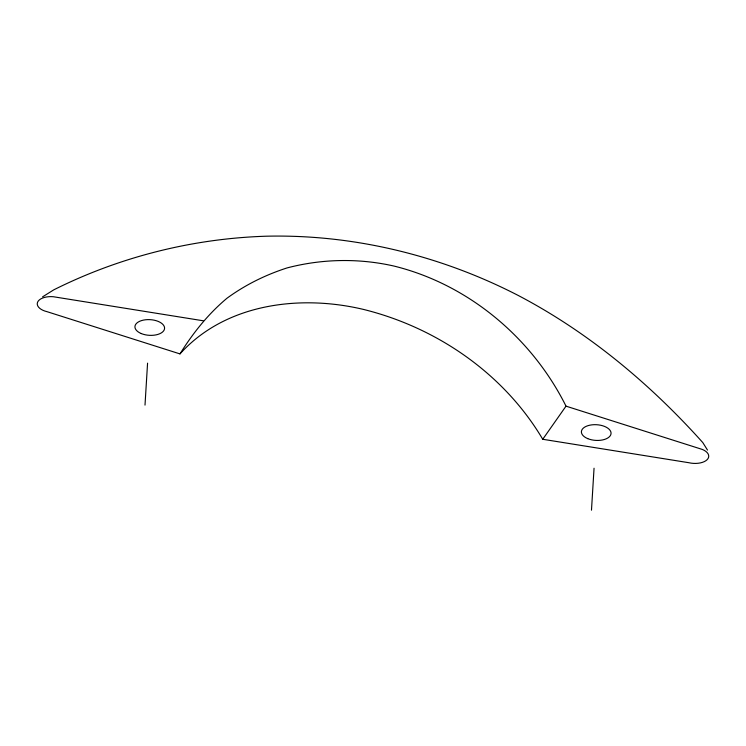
<?xml version="1.0" encoding="UTF-8"?>
<svg xmlns="http://www.w3.org/2000/svg" width="746" height="746" viewBox="0 0 746 746"><rect width="100%" height="100%" fill="white"/><g stroke="black" fill="none" stroke-linecap="round" stroke-linejoin="round"><path stroke-width="1.12" d="M145.004 405.106L147.568 363.153M591.485 510.18L594.049 468.227M179.972 353.902C192.981 333.042 208.125 314.029 226.989 298.223C245.322 284.832 265.445 274.92 287.014 267.935C321.936 258.797 358.63 258.06 393.869 266.033C468.385 284.357 531.945 337.807 566.009 406.15L702.378 449.465A14.855 7.852 3.5 0 1 707.077 459.741A14.855 7.852 3.5 0 1 688.866 462.716L542.743 439.273C503.942 373.727 436.895 327.55 363.405 309.404C300.134 294.344 225.506 303.454 179.972 353.902L47.045 311.679A14.855 7.852 3.5 0 1 37.589 302.186A14.855 7.852 3.5 0 1 53.339 296.731L203.238 320.78M542.743 439.273L566.009 406.15M42.597 296.833L53.759 289.849C119.649 256.857 192.72 238.496 266.387 236.202C353.641 234.207 440.783 255.533 518.246 295.472C588.408 332.24 650.083 383.77 702.797 442.592L707.497 450.08M141.274 333.565A14.855 7.852 3.5 0 0 164.53 328.8A14.855 7.852 3.5 0 0 143.446 320.099A14.855 7.852 3.5 0 0 141.274 333.565M587.755 438.639A14.855 7.852 3.5 0 0 611.011 433.874A14.855 7.852 3.5 0 0 589.927 425.164A14.855 7.852 3.5 0 0 587.755 438.639"/></g></svg>
